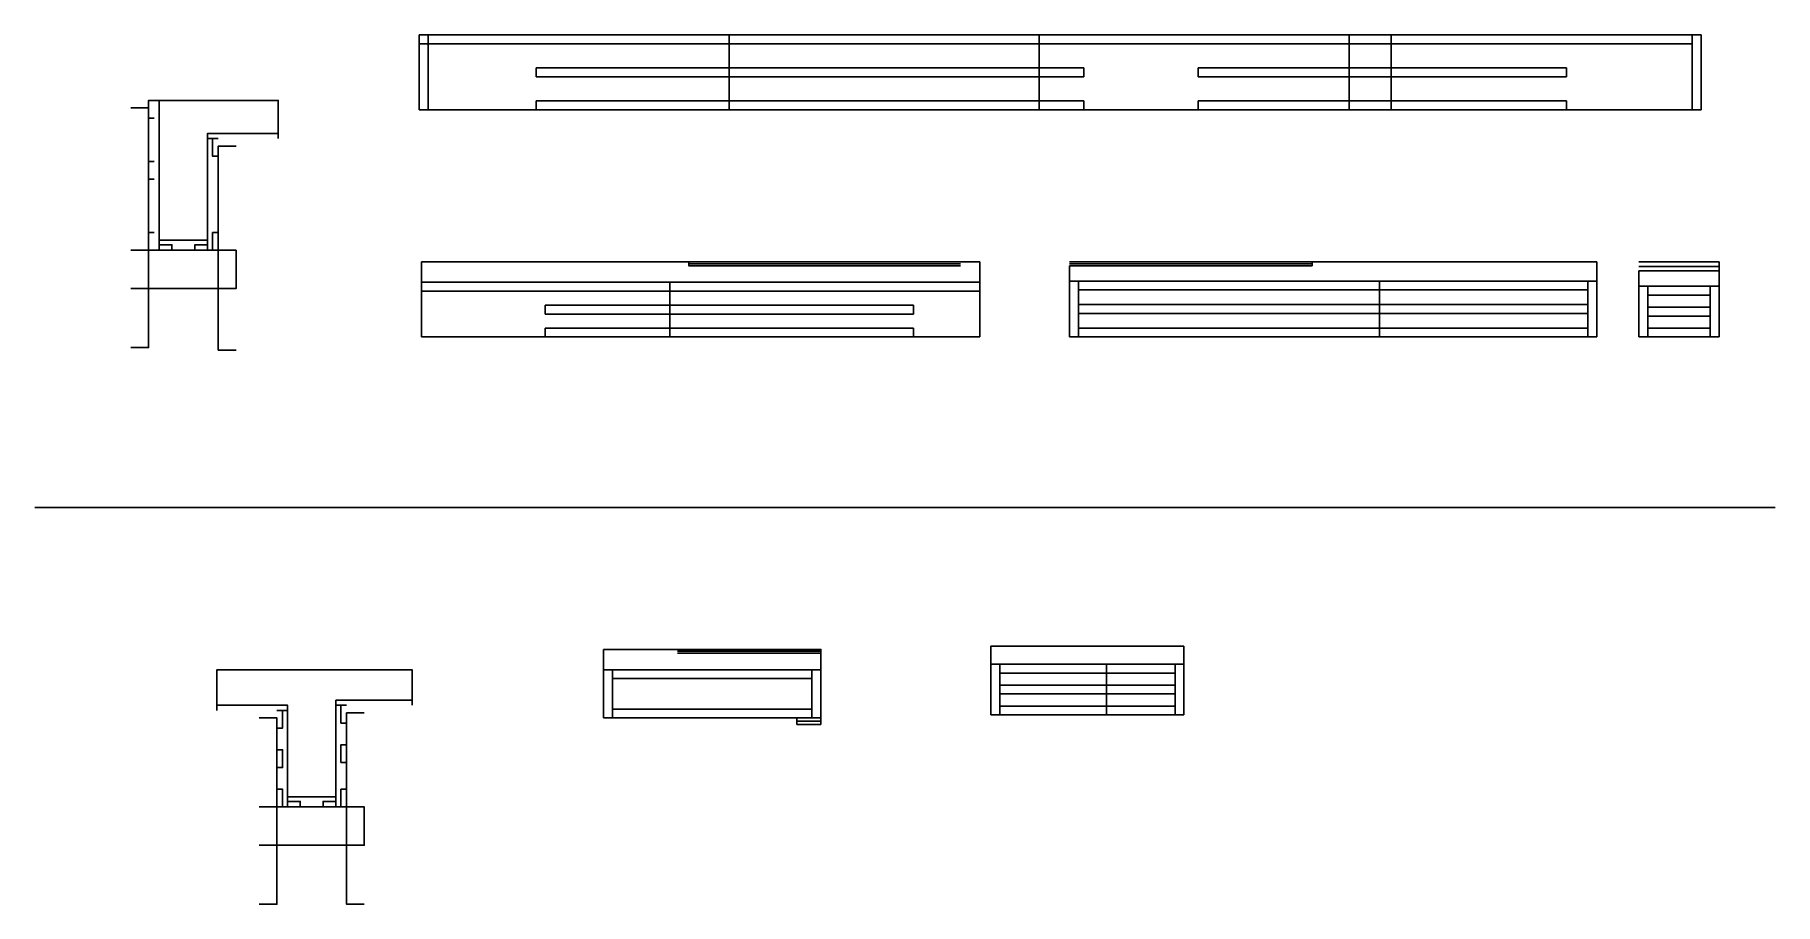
# Model space of a CAD drawing. Header units: metres. Extents: x 7721 to 9091, y 4026 to 4710.
import ezdxf

# ---------------------------------------------------------------- set-up
doc = ezdxf.new("R2010")
doc.units = ezdxf.units.M
for name, color, linetype in [('CONCRETO', 7, 'Continuous'), ('COTA', 7, 'Continuous'), ('Madeira', 7, 'Continuous'), ('Painéis', 7, 'Continuous'), ('SARR_2.2x7', 7, 'Continuous'), ('SARR_3.5x7', 7, 'Continuous'), ('SARR_EDITAR', 7, 'Continuous')]:
    doc.layers.add(name, color=color, linetype=linetype)

msp = doc.modelspace()

# ---------------------------------------------------------------- linework, layer by layer
at = {"layer": 'CONCRETO', "color": 7, "lineweight": 25}
for points in [[(7912.7, 4632.4), (7912.7, 4658.4), (7857.1, 4658.4), (7857.1, 4658.4), (7819.1, 4658.4), (7819.1, 4548.4), (7857.1, 4548.4), (7857.1, 4632.4)], [(7864.5, 4182.4), (7864.5, 4210.4), (8018.1, 4210.4), (8018.1, 4186.4), (7958.1, 4186.4), (7958.1, 4110.4), (7920.1, 4110.4), (7920.1, 4182.4)]]:
    msp.add_lwpolyline(points, dxfattribs=at)
at = {"layer": 'COTA', "color": 7, "lineweight": 25}
for p, q in [((8025.4, 4531.2), (8025.4, 4515.2)), ((8235.9, 4531.2), (8025.4, 4531.2)), ((8449.9, 4531.2), (8464.9, 4531.2)), ((8464.9, 4515.2), (8464.9, 4531.2)), ((8535.6, 4516.2), (8535.6, 4528.2)), ((8726.6, 4531.2), (8950.6, 4531.2)), ((8950.6, 4531.2), (8950.6, 4516.2)), ((8983.9, 4512.2), (8983.9, 4524.2)), ((9046.9, 4524.2), (9046.9, 4512.2)), ((7721.1, 4338.1), (9091.1, 4338.1)), ((8168.9, 4226.4), (8168.9, 4210.4)), ((8226.9, 4226.4), (8168.9, 4226.4)), ((8339.9, 4223.4), (8339.9, 4210.4)), ((8473.7, 4228.8), (8473.7, 4214.8)), ((8625.7, 4228.8), (8473.7, 4228.8)), ((8625.7, 4228.8), (8625.7, 4214.8))]:
    msp.add_line(p, q, dxfattribs=at)
at = {"layer": 'Madeira', "color": 7, "lineweight": 25}
for points in [[(7815.1, 4644.4), (7810.7, 4644.4), (7810.7, 4658.4), (7815.1, 4658.4)], [(7865.5, 4614.4), (7861.1, 4614.4), (7861.1, 4628.4), (7865.5, 4628.4)], [(7815.1, 4596.3), (7810.7, 4596.3), (7810.7, 4610.3), (7815.1, 4610.3)], [(7815.1, 4540.4), (7810.7, 4540.4), (7810.7, 4554.4), (7815.1, 4554.4)], [(7865.5, 4540.4), (7861.1, 4540.4), (7861.1, 4554.4), (7865.5, 4554.4)], [(7819.1, 4540.4), (7819.1, 4544.8), (7829.1, 4544.8), (7829.1, 4540.4)], [(7857.1, 4540.4), (7857.1, 4544.8), (7847.1, 4544.8), (7847.1, 4540.4)], [(7966.5, 4168.4), (7962.1, 4168.4), (7962.1, 4182.4), (7966.5, 4182.4)], [(7911.7, 4164.4), (7916.1, 4164.4), (7916.1, 4178.4), (7911.7, 4178.4)], [(7966.5, 4137.4), (7962.1, 4137.4), (7962.1, 4151.4), (7966.5, 4151.4)], [(7911.7, 4133.4), (7916.1, 4133.4), (7916.1, 4147.4), (7911.7, 4147.4)], [(7911.7, 4102.4), (7916.1, 4102.4), (7916.1, 4116.4), (7911.7, 4116.4)], [(7966.5, 4102.4), (7962.1, 4102.4), (7962.1, 4116.4), (7966.5, 4116.4)], [(7920.1, 4102.4), (7920.1, 4106.8), (7930.1, 4106.8), (7930.1, 4102.4)], [(7958.1, 4102.4), (7958.1, 4106.8), (7948.1, 4106.8), (7948.1, 4102.4)]]:
    msp.add_lwpolyline(points, dxfattribs=at)
at = {"layer": 'Painéis', "color": 7, "lineweight": 25}
for p, q in [((8023.8, 4709.9), (9032.8, 4709.9)), ((8023.8, 4650.9), (8023.8, 4709.9)), ((8267.8, 4650.9), (8267.8, 4709.9)), ((8511.8, 4650.9), (8511.8, 4709.9)), ((8755.8, 4650.9), (8755.8, 4709.9)), ((8755.8, 4650.9), (8755.8, 4709.9)), ((8788.8, 4650.9), (8788.8, 4709.9)), ((9032.8, 4650.9), (9032.8, 4709.9)), ((8023.8, 4650.9), (9032.8, 4650.9)), ((8464.9, 4515.2), (8025.4, 4515.2)), ((8025.4, 4472.2), (8025.4, 4515.2)), ((8220.9, 4472.2), (8220.9, 4515.2)), ((8464.9, 4472.2), (8464.9, 4515.2)), ((8535.6, 4516.2), (8950.6, 4516.2)), ((8535.6, 4472.2), (8535.6, 4516.2)), ((8779.6, 4472.2), (8779.6, 4516.2)), ((8950.6, 4472.2), (8950.6, 4516.2)), ((8983.9, 4512.2), (9046.9, 4512.2)), ((8983.9, 4472.2), (8983.9, 4512.2)), ((9046.9, 4472.2), (9046.9, 4512.2)), ((8464.9, 4472.2), (8025.4, 4472.2)), ((8535.6, 4472.2), (8950.6, 4472.2)), ((8983.9, 4472.2), (9046.9, 4472.2)), ((8168.9, 4210.4), (8339.9, 4210.4)), ((8168.9, 4172.4), (8168.9, 4210.4)), ((8339.9, 4167.4), (8339.9, 4210.4)), ((8473.7, 4214.8), (8625.7, 4214.8)), ((8473.7, 4174.8), (8473.7, 4214.8)), ((8564.7, 4174.8), (8564.7, 4214.8)), ((8625.7, 4174.8), (8625.7, 4214.8)), ((8168.9, 4172.4), (8320.9, 4172.4)), ((8320.9, 4167.4), (8320.9, 4172.4)), ((8339.9, 4167.4), (8320.9, 4167.4)), ((8473.7, 4174.8), (8625.7, 4174.8))]:
    msp.add_line(p, q, dxfattribs=at)
for points in [[(7815.1, 4658.4), (7819.1, 4658.4), (7819.1, 4540.4), (7815.1, 4540.4)], [(7857.1, 4628.4), (7857.1, 4632.4), (7912.7, 4632.4), (7912.7, 4628.4)], [(7861.1, 4628.4), (7857.1, 4628.4), (7857.1, 4540.4), (7861.1, 4540.4)], [(7819.1, 4544.8), (7819.1, 4548.4), (7857.1, 4548.4), (7857.1, 4544.8)], [(8449.9, 4531.2), (8235.9, 4531.2), (8235.9, 4528.2), (8449.9, 4528.2)], [(8535.6, 4531.2), (8726.6, 4531.2), (8726.6, 4528.2), (8535.6, 4528.2)], [(8983.9, 4524.2), (9046.9, 4524.2), (9046.9, 4531.2), (8983.9, 4531.2)], [(8226.9, 4226.4), (8339.9, 4226.4), (8339.9, 4223.4), (8226.9, 4223.4)], [(7920.1, 4178.4), (7920.1, 4182.4), (7864.5, 4182.4), (7864.5, 4178.4)], [(8018.1, 4182.4), (8018.1, 4186.4), (7958.1, 4186.4), (7958.1, 4182.4)], [(7962.1, 4182.4), (7958.1, 4182.4), (7958.1, 4102.4), (7962.1, 4102.4)], [(7916.1, 4178.4), (7920.1, 4178.4), (7920.1, 4102.4), (7916.1, 4102.4)], [(7958.1, 4106.8), (7958.1, 4110.4), (7920.1, 4110.4), (7920.1, 4106.8)]]:
    msp.add_lwpolyline(points, dxfattribs=at)
at = {"layer": 'SARR_2.2x7', "color": 7, "lineweight": 25}
for p, q in [((8023.8, 4702.9), (8267.8, 4702.9)), ((8030.8, 4650.9), (8030.8, 4709.9)), ((8267.8, 4702.9), (8511.8, 4702.9)), ((8511.8, 4702.9), (8755.8, 4702.9)), ((8755.8, 4702.9), (9025.8, 4702.9)), ((9025.8, 4650.9), (9025.8, 4709.9)), ((8115.8, 4683.9), (8267.8, 4683.9)), ((8115.8, 4676.9), (8115.8, 4683.9)), ((8115.8, 4676.9), (8267.8, 4676.9)), ((8267.8, 4683.9), (8511.8, 4683.9)), ((8267.8, 4676.9), (8511.8, 4676.9)), ((8511.8, 4683.9), (8546.8, 4683.9)), ((8511.8, 4676.9), (8546.8, 4676.9)), ((8546.8, 4676.9), (8546.8, 4683.9)), ((8636.8, 4683.9), (8755.8, 4683.9)), ((8636.8, 4676.9), (8636.8, 4683.9)), ((8636.8, 4676.9), (8755.8, 4676.9)), ((8755.8, 4683.9), (8926.8, 4683.9)), ((8755.8, 4676.9), (8926.8, 4676.9)), ((8926.8, 4676.9), (8926.8, 4683.9)), ((8115.8, 4657.9), (8267.8, 4657.9)), ((8115.8, 4650.9), (8115.8, 4657.9)), ((8267.8, 4657.9), (8511.8, 4657.9)), ((8511.8, 4657.9), (8546.8, 4657.9)), ((8546.8, 4650.9), (8546.8, 4657.9)), ((8636.8, 4657.9), (8755.8, 4657.9)), ((8636.8, 4650.9), (8636.8, 4657.9)), ((8755.8, 4657.9), (8926.8, 4657.9)), ((8926.8, 4650.9), (8926.8, 4657.9)), ((8983.9, 4527.7), (9046.9, 4527.7)), ((8220.9, 4508.2), (8025.4, 4508.2)), ((8464.9, 4508.2), (8220.9, 4508.2)), ((8542.6, 4472.2), (8542.6, 4516.2)), ((8542.6, 4509.2), (8779.6, 4509.2)), ((8779.6, 4509.2), (8943.6, 4509.2)), ((8943.6, 4472.2), (8943.6, 4516.2)), ((8990.9, 4472.2), (8990.9, 4512.2)), ((9039.9, 4472.2), (9039.9, 4512.2)), ((8122.9, 4490.2), (8122.9, 4497.2)), ((8122.9, 4497.2), (8220.9, 4497.2)), ((8220.9, 4497.2), (8412.9, 4497.2)), ((8412.9, 4490.2), (8412.9, 4497.2)), ((8542.6, 4497.7), (8779.6, 4497.7)), ((8779.6, 4497.7), (8943.6, 4497.7)), ((9039.9, 4505.2), (8990.9, 4505.2)), ((8990.9, 4495.7), (9039.9, 4495.7)), ((8122.9, 4490.2), (8220.9, 4490.2)), ((8220.9, 4490.2), (8412.9, 4490.2)), ((8542.6, 4490.7), (8779.6, 4490.7)), ((8779.6, 4490.7), (8943.6, 4490.7)), ((8990.9, 4488.7), (9039.9, 4488.7)), ((8122.9, 4472.2), (8122.9, 4479.2)), ((8220.9, 4479.2), (8122.9, 4479.2)), ((8412.9, 4479.2), (8220.9, 4479.2)), ((8412.9, 4472.2), (8412.9, 4479.2)), ((8542.6, 4479.2), (8779.6, 4479.2)), ((8779.6, 4479.2), (8943.6, 4479.2)), ((9039.9, 4479.2), (8990.9, 4479.2)), ((8175.9, 4172.4), (8175.9, 4210.4)), ((8332.9, 4172.4), (8332.9, 4210.4)), ((8480.7, 4174.8), (8480.7, 4214.8)), ((8480.7, 4207.8), (8618.7, 4207.8)), ((8618.7, 4174.8), (8618.7, 4214.8)), ((8175.9, 4203.4), (8332.9, 4203.4)), ((8480.7, 4198.3), (8618.7, 4198.3)), ((8175.9, 4179.4), (8332.9, 4179.4)), ((8480.7, 4191.3), (8618.7, 4191.3)), ((8480.7, 4181.8), (8618.7, 4181.8)), ((8175.9, 4172.4), (8332.9, 4172.4)), ((8332.9, 4172.4), (8339.9, 4172.4))]:
    msp.add_line(p, q, dxfattribs=at)
at = {"layer": 'SARR_3.5x7', "color": 7, "lineweight": 25}
for points in [[(7796.7, 4652.4), (7810.7, 4652.4), (7810.7, 4463.9), (7796.7, 4463.9)], [(7879.5, 4622.4), (7865.5, 4622.4), (7865.5, 4461.9), (7879.5, 4461.9)], [(7796.7, 4540.4), (7879.5, 4540.4), (7879.5, 4510.3), (7796.7, 4510.3)], [(7897.7, 4172.4), (7911.7, 4172.4), (7911.7, 4025.9), (7897.7, 4025.9)], [(7980.5, 4176.4), (7966.5, 4176.4), (7966.5, 4025.9), (7980.5, 4025.9)], [(7897.7, 4102.4), (7980.5, 4102.4), (7980.5, 4072.3), (7897.7, 4072.3)]]:
    msp.add_lwpolyline(points, dxfattribs=at)
at = {"layer": 'SARR_EDITAR', "color": 7, "lineweight": 25}
for p, q in [((8235.9, 4529.7), (8449.9, 4529.7)), ((8726.6, 4529.7), (8535.6, 4529.7)), ((8339.9, 4224.9), (8226.9, 4224.9)), ((8320.9, 4169.9), (8339.9, 4169.9))]:
    msp.add_line(p, q, dxfattribs=at)

doc.saveas('drawing.dxf')
